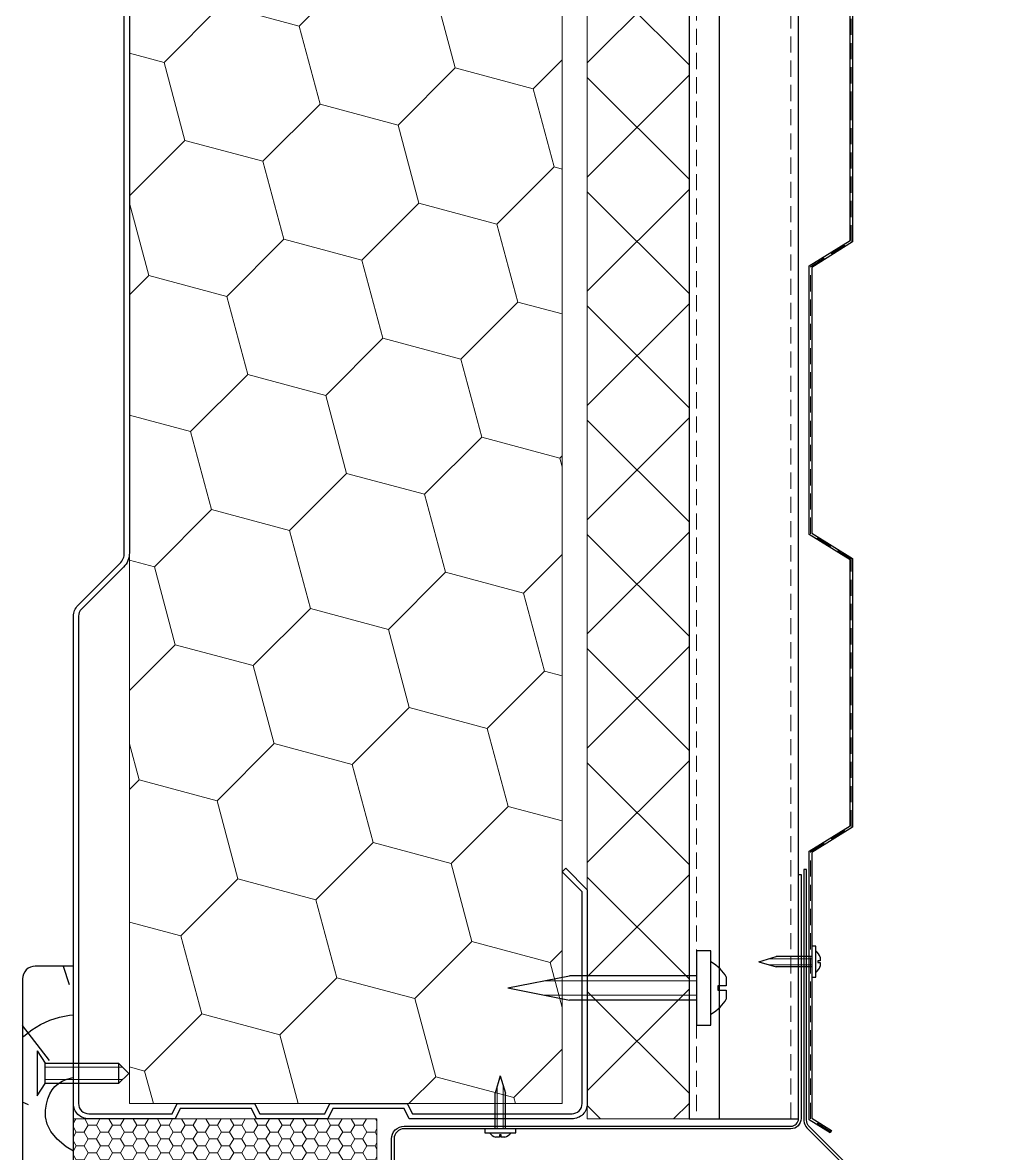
# Model space of a CAD drawing. Header units: millimetres. Extents: x 3616 to 17812, y 1698 to 9799.
# Drawn here: x 6596.9 to 6786.3, y 8016.6 to 8238.8 of the extents above; entities that cross this region are included whole.
import ezdxf

# ---------------------------------------------------------------- set-up
doc = ezdxf.new("R2010")
doc.units = ezdxf.units.MM
doc.linetypes.add('невидимая2', pattern=[4.7625, 3.175, -1.5875])
for name, color, linetype, lineweight in [('1', 250, 'Continuous', 30), ('2', 5, 'Continuous', 30), ('3', 4, 'Continuous', 15), ('30', 233, 'Continuous', 5), ('4', 233, 'Continuous', 30), ('6', 191, 'Continuous', 30), ('foam', 3, 'Continuous', 5), ('hidden', 30, 'невидимая2', 5), ('Plofile 2', 250, 'Continuous', 30), ('Profile 4', 4, 'Continuous', 30)]:
    doc.layers.add(name, color=color, linetype=linetype, lineweight=lineweight)
doc.layers.add('B', color=82, linetype='Continuous')
doc.layers.add('d', color=254, linetype='Continuous')

# ---------------------------------------------------------------- blocks, each defined once
blk = doc.blocks.new('deco')
at = {"layer": '3'}
for p, q in [((-0.2925, 0), (-0.2925, 1.2011)), ((0.2925, 0), (0.2925, 1.2011))]:
    blk.add_line(p, q, dxfattribs=at)
at = {"layer": '4'}
for p, q in [((0, 1.4846), (-0.5, 1)), ((0, 1.4846), (0.5, 1)), ((-0.5, 0), (-0.5, 1)), ((0.5, 0), (0.5, 1)), ((0.5, 0), (-0.5, 0)), ((1.5188, 0), (-1.5187, 0)), ((-1.5187, 0), (-1.5187, -0.1113)), ((1.5188, -0.1113), (1.5188, 0)), ((-1.5187, -0.1113), (1.5188, -0.1113)), ((0.0844, -0.1662), (-0.0844, -0.1662)), ((-0.0844, -0.1662), (-0.0844, -0.2331)), ((0.0844, -0.2331), (0.0844, -0.1662)), ((-0.0844, -0.2331), (-0.4553, -0.2331)), ((0.4553, -0.2331), (0.0844, -0.2331))]:
    blk.add_line(p, q, dxfattribs=at)
for major_axis, start_param, end_param in [((-1.5187, 0), 0.791077, 1.266344), ((1.5187, 0), -1.266344, -0.791077)]:
    blk.add_ellipse((0, 0.245), major_axis=major_axis, ratio=0.329918, start_param=start_param, end_param=end_param, dxfattribs=at)
blk = doc.blocks.new('5a')
at = {"layer": 'B', "linetype": 'Continuous'}
blk.add_lwpolyline([(-7.5, -60), (0, -60), (0, 0), (-7.5, 0, 0.414214), (-10, -2.5), (-10, -57.5, 0.414214)], format="xyb", close=True, dxfattribs=at)
at = {"layer": 'B', "linetype": 'ByBlock'}
for points in [[(-2, 0), (-0.87, -3.57)], [(-10, -14.04), (-9.74, -13.77), (-8.18, -12.51), (-6.46, -11.46), (-4.63, -10.64), (-2.72, -10.03), (-0.77, -9.63), (0, -9.55)], [(-4.71, -18.54), (-10, -11.69)], [(0, -36.38), (-1.44, -35.51), (-3.23, -33.99), (-4.43, -32.49), (-5.14, -31.03), (-5.47, -29.63), (-5.49, -28.31), (-5.33, -27.11), (-5.05, -26.05), (-4.67, -25.11), (-4.2, -24.31), (-3.63, -23.62), (-2.96, -23.05), (-2.19, -22.58), (-1.32, -22.22), (-0.35, -21.95), (0, -21.89)], [(-8.81, -27.27), (-10, -26.73)], [(-5.26, -39.56), (-10, -41.82)], [(0.03, -40.64), (-3.76, -47.46), (-6.39, -53.79), (-8.07, -59.68), (-8.11, -59.92)], [(0, -48.67), (-0.34, -48.67), (-1.98, -48.56), (-3.63, -48.31), (-5.25, -47.92), (-6.81, -47.4), (-8.29, -46.73), (-9.66, -45.91), (-10, -45.64)], [(0, -59.73), (-1.51, -59.54), (-4.03, -58.96), (-6.44, -58.13), (-8.73, -57.05), (-10, -56.29)]]:
    blk.add_lwpolyline(points, dxfattribs=at)
blk = doc.blocks.new('a4')
at = {"layer": '2'}
for p, q in [((-0.5, 1), (0, 1.126)), ((0, 1.126), (0.5, 1)), ((-0.5, 0.1), (-0.5, 1)), ((-0.5, 1), (0.5, 1)), ((0.5, 1), (0.5, 0.1)), ((-1.1, 0), (-0.5, 0.1)), ((-1.1, 0), (1.1, 0)), ((0.5, 0.1), (-0.5, 0.1)), ((1.1, 0), (0.5, 0.1))]:
    blk.add_line(p, q, dxfattribs=at)
at = {"layer": '3'}
for p, q in [((-0.3, 0.1), (-0.3, 1.05)), ((0.3, 0.1), (0.3, 1.05))]:
    blk.add_line(p, q, dxfattribs=at)

msp = doc.modelspace()

# ---------------------------------------------------------------- hatches: boundary and pattern name
at = {"layer": '30'}
h = msp.add_hatch(dxfattribs=at)
h.set_pattern_fill('ANSI37', color=24, scale=5, style=0)
h.set_pattern_definition([(45, (3507.191, 8195.822), (-11.22532, 11.22532), []), (135, (3507.191, 8195.822), (-11.22532, -11.22532), [])])
h.paths.add_polyline_path([(6727.86, 8623.41), (6707.86, 8623.41), (6707.86, 8023.41), (6727.86, 8023.41)])
h = msp.add_hatch(dxfattribs=at)
h.set_pattern_fill('HONEY', color=256, scale=5, angle=45, style=0)
h.set_pattern_definition([(45, (5401.525, 8174.46), (7.11657, 26.55939), [15.875, -31.75]), (165, (5401.525, 8174.46), (-26.55939, -7.11656), [15.875, -31.75]), (105, (5401.525, 8174.46), (-19.44282, 19.44283), [-31.75, 15.875])])
h.paths.add_polyline_path([(6617.86, 8620.41), (6702.91, 8620.41), (6702.91, 8026.41), (6617.86, 8026.41)])
at = {"layer": 'foam'}
h = msp.add_hatch(dxfattribs=at)
h.set_pattern_fill('HONEY', color=256, scale=0.5, style=0)
h.set_pattern_definition([(0, (-1098.3272, 6959.4595), (2.38125, 1.374815), [1.5875, -3.175]), (120, (-1098.3272, 6959.4595), (-2.38124972, 1.3748155), [1.5875, -3.175]), (60, (-1098.3272, 6959.4595), (2.8e-07, 2.7496305), [-3.175, 1.5875])])
h.paths.add_polyline_path([(6606.86, 8013.41), (6666.52, 8013.41), (6666.52, 8023.41), (6606.86, 8023.41)])

# ---------------------------------------------------------------- linework, layer by layer
at = {"layer": '1'}
msp.add_line((6733.76, 8623.41), (6733.76, 8023.41), dxfattribs=at)
msp.add_lwpolyline([(6727.86, 8023.41), (6749.36, 8023.41), (6749.36, 8623.41), (6727.86, 8623.41)], close=True, dxfattribs=at)
at = {"layer": '30', "color": 24}
msp.add_lwpolyline([(6727.86, 8623.41), (6707.86, 8623.41), (6707.86, 8023.41), (6727.86, 8023.41)], close=True, dxfattribs=at)
at = {"layer": '30'}
msp.add_lwpolyline([(6617.86, 8620.41), (6702.91, 8620.41), (6702.91, 8026.41), (6617.86, 8026.41)], close=True, dxfattribs=at)
at = {"layer": '6'}
for points in [[(6668.38, 8011.45), (6668.38, 7992.45, 0.414214), (6668.88, 7991.95, 0.414214), (6669.38, 7992.45), (6669.38, 8019.45, -0.414214), (6671.88, 8021.95), (6747.88, 8021.95, 0.414214), (6749.38, 8023.45), (6749.38, 8071.45), (6749.88, 8071.45), (6749.88, 8023.45, -0.414214), (6747.88, 8021.45), (6671.88, 8021.45, 0.414214), (6669.88, 8019.45), (6669.88, 7992.45, -0.414214), (6668.88, 7991.45), (6668.88, 7991.45, -0.414214), (6667.88, 7992.45), (6667.88, 8011.45)], [(6776.32, 7987.05), (6786.32, 7987.05), (6751.55, 8021.82, -0.198912), (6750.96, 8023.24), (6750.96, 8072.41), (6750.46, 8072.41), (6750.46, 8023.03, 0.198912), (6751.05, 8021.62), (6785.11, 7987.55), (6776.32, 7987.55)]]:
    msp.add_lwpolyline(points, format="xyb", close=True, dxfattribs=at)
at = {"layer": 'foam'}
msp.add_lwpolyline([(6606.86, 8013.41), (6666.52, 8013.41), (6666.52, 8023.41), (6606.86, 8023.41)], close=True, dxfattribs=at)
at = {"layer": 'hidden'}
msp.add_lwpolyline([(6729.36, 8023.41), (6747.86, 8023.41), (6747.86, 8623.41), (6729.36, 8623.41)], close=True, dxfattribs=at)
msp.add_lwpolyline([(6755.76, 8020.88), (6755.76, 8020.88), (6755.76, 8020.88), (6751.76, 8023.38), (6751.76, 8075.88), (6759.76, 8080.88), (6759.76, 8107.13), (6759.76, 8107.13), (6759.76, 8133.38), (6751.76, 8138.38), (6751.76, 8190.88), (6759.76, 8195.88), (6759.76, 8222.13), (6759.76, 8222.13), (6759.76, 8248.38)], dxfattribs=at)
at = {"layer": 'Plofile 2'}
msp.add_lwpolyline([(6617.86, 8262.17), (6617.86, 8134.66, -0.198912), (6616.69, 8131.83), (6608.45, 8123.59, 0.198912), (6607.86, 8122.17), (6607.86, 8026.41, 0.414214), (6609.86, 8024.41), (6626.25, 8024.41), (6627.25, 8026.41), (6642.48, 8026.41), (6643.48, 8024.41), (6656.25, 8024.41), (6657.25, 8026.41), (6672.48, 8026.41), (6673.48, 8024.41), (6704.86, 8024.41, 0.414214), (6706.86, 8026.41), (6706.86, 8068), (6702.91, 8071.95), (6703.62, 8072.66), (6707.86, 8068.41), (6707.86, 8026.41, -0.414214), (6704.86, 8023.41), (6672.86, 8023.41), (6671.86, 8025.41), (6657.86, 8025.41), (6656.86, 8023.41), (6642.86, 8023.41), (6641.86, 8025.41), (6627.86, 8025.41), (6626.86, 8023.41), (6609.86, 8023.41, -0.414214), (6606.86, 8026.41), (6606.86, 8122.17, -0.198912), (6607.74, 8124.29), (6615.99, 8132.54, 0.198912), (6616.86, 8134.66), (6616.86, 8262.17, 0.198912)], format="xyb", dxfattribs=at)
at = {"layer": 'Profile 4'}
msp.add_lwpolyline([(6760.01, 8248.52), (6760.01, 8222.13), (6760.01, 8195.74), (6752.01, 8190.74), (6752.01, 8138.52), (6760.01, 8133.52), (6760.01, 8107.13), (6760.01, 8080.74), (6752.01, 8075.74), (6752.01, 8023.52), (6755.89, 8021.09), (6755.63, 8020.66), (6751.51, 8023.24), (6751.51, 8076.02), (6759.51, 8081.02), (6759.51, 8107.13), (6759.51, 8133.24), (6751.51, 8138.24), (6751.51, 8191.02), (6759.51, 8196.02), (6759.51, 8222.13), (6759.51, 8248.24)], dxfattribs=at)

# ---------------------------------------------------------------- block references
at = {"layer": '1'}
for p, xscale, yscale, zscale, rotation in [((6729.36, 8049.12), 4.800000000000182, 25, 4.800000000000182, 90), ((6752.01, 8054.29), 2, 7, 2, 89.99999999999132)]:
    msp.add_blockref('deco', p, dxfattribs=dict(at, xscale=xscale, yscale=yscale, zscale=zscale, rotation=rotation))
at = {"layer": '1', "xscale": 2, "yscale": 7, "zscale": 2}
msp.add_blockref('deco', (6690.76, 8021.45), dxfattribs=at)
at = {"layer": '6', "xscale": 4, "yscale": 16, "zscale": 4, "rotation": 270}
msp.add_blockref('a4', (6599.72, 8032.34), dxfattribs=at)
at = {"layer": 'd', "linetype": 'Continuous'}
msp.add_blockref('5a', (6606.86, 8053.41), dxfattribs=at)

doc.saveas('drawing.dxf')
